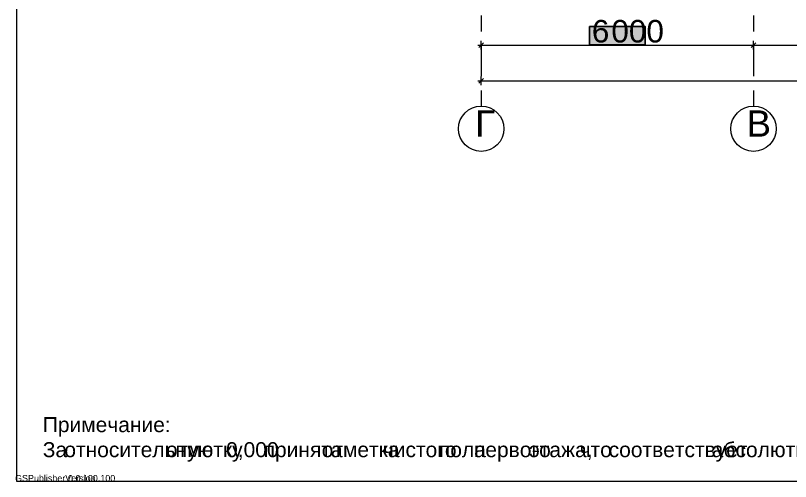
# Model space of a CAD drawing. Extents: x 8 to 21351, y 0 to 420.
# Drawn here: x 20947.5 to 21118.3, y 4.9 to 107.7 of the extents above; entities that cross this region are included whole.
import ezdxf

# ---------------------------------------------------------------- set-up
doc = ezdxf.new("R2010")
doc.units = 0
doc.styles.add('TEYPDFCAD_TEXT', font='arial.ttf')

msp = doc.modelspace()

# ---------------------------------------------------------------- hatches: boundary and pattern name
at = {"true_color": 0xffffff}
msp.add_hatch(color=0, dxfattribs=at).paths.add_polyline_path([(21073.98, 101.21), (21073.98, 105.21), (21086.24, 105.21), (21086.24, 101.21)])

# ---------------------------------------------------------------- linework, layer by layer
at = {"color": 7, "lineweight": 20}
for p, q in [((20947.71, 291.98), (20947.71, 4.98)), ((20947.71, 4.98), (21342.71, 4.98))]:
    msp.add_line(p, q, dxfattribs=at)
at = {"color": 7, "lineweight": 15}
for p, q in [((21050.11, 107.64), (21050.11, 104.11)), ((21110.11, 107.64), (21110.11, 104.11)), ((21049.36, 101.11), (21050.11, 101.11)), ((21050.61, 101.61), (21049.61, 100.61)), ((21050.11, 100.17), (21050.11, 102.05)), ((21050.11, 101.11), (21110.11, 101.11)), ((21050.11, 100.94), (21050.11, 97.69)), ((21110.61, 101.61), (21109.61, 100.61)), ((21110.11, 100.17), (21110.11, 102.05)), ((21110.11, 101.11), (21170.11, 101.11)), ((21110.11, 100.94), (21110.11, 97.69)), ((21050.11, 97.69), (21050.11, 94.28)), ((21110.11, 97.69), (21110.11, 94.28)), ((21050.11, 92.31), (21050.11, 94.19)), ((21049.36, 93.25), (21050.11, 93.25)), ((21050.61, 93.75), (21049.61, 92.75)), ((21050.11, 93.25), (21230.11, 93.25)), ((21050.11, 91.1), (21050.11, 87.69)), ((21110.11, 91.1), (21110.11, 87.69))]:
    msp.add_line(p, q, dxfattribs=at)
at = {"color": 0, "true_color": 0xffffff}
msp.add_lwpolyline([(21073.98, 101.21), (21073.98, 105.21), (21086.24, 105.21), (21086.24, 101.21)], close=True, dxfattribs=at)
at = {"color": 7, "lineweight": 15}
for centre in [(21050.11, 82.69), (21110.11, 82.69)]:
    msp.add_circle(centre, 5, dxfattribs=at)

# ---------------------------------------------------------------- texts
at = {"color": 7, "style": 'TEYPDFCAD_TEXT'}
for s, height, p in [('6', 4.97, (21074.48, 101.71)), ('000', 4.967, (21078.79, 101.71)), ('Г', 5.79, (21048.76, 80.94)), ('В', 5.79, (21108.57, 80.94)), ('Примечание:', 3.3091, (20953.5, 15.77)), ('абсолютной', 3.309, (21100.92, 10.25)), ('За', 3.309, (20953.5, 10.25)), ('относительную', 3.3091, (20958.25, 10.25)), ('отметку', 3.309, (20980.65, 10.25)), ('0,000', 3.309, (20993.89, 10.25)), ('принята', 3.309, (21002.16, 10.25)), ('отметка', 3.309, (21014.96, 10.25)), ('чистого', 3.309, (21028.43, 10.25)), ('пола', 3.309, (21040.79, 10.25)), ('первого', 3.309, (21048.51, 10.25)), ('этажа,', 3.309, (21060.65, 10.25)), ('что', 3.309, (21071.79, 10.25)), ('соответствует', 3.3091, (21078.19, 10.25))]:
    msp.add_text(s, height=height, dxfattribs=at).set_placement(p)
at = {"color": 0, "true_color": 0xffffff, "style": 'TEYPDFCAD_TEXT'}
for s, p in [('GSPublisherVersion', (20947.39, 4.9)), ('0.0.100.100', (20959.06, 4.9))]:
    msp.add_text(s, height=1.4111, dxfattribs=at).set_placement(p)

doc.saveas('drawing.dxf')
